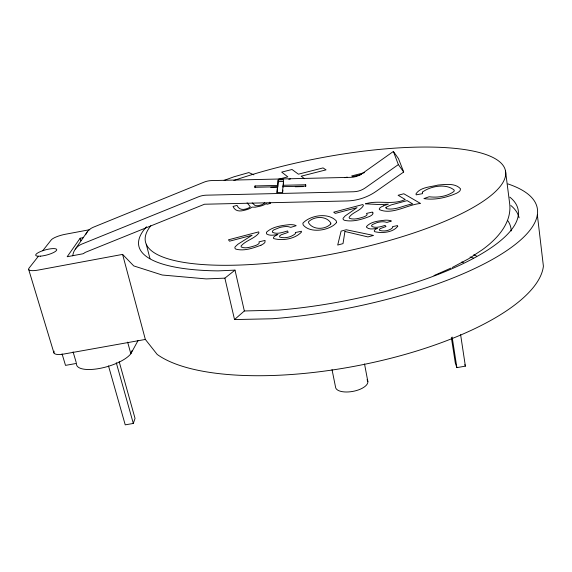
<?xml version="1.0" encoding="UTF-8"?>
<svg xmlns="http://www.w3.org/2000/svg" width="572" height="572" viewBox="0 0 572 572"><rect width="100%" height="100%" fill="white"/><g stroke="black" fill="none" stroke-linecap="round" stroke-linejoin="round"><path stroke-width="0.86" d="M264.393 202.545L264.378 203.139L262.87 204.261A6.178 1.559 -12.1 0 1 257.865 205.713L255.205 205.641L252.209 202.924M283.433 183.083L283.119 187.051L283.512 179.772L278.199 179.894L277.699 187.173L270.749 187.337M282.675 192.592L282.875 190.09M277.642 185.414L255.048 185.943L254.797 187.301L277.499 186.772L276.912 192.592L282.482 192.464L282.954 186.651L305.677 186.122L305.677 184.763L283.061 185.285M277.141 192.721L277.499 186.772M277.699 187.173L278.199 179.894M108.494 365.894L125.232 424.846L133.319 423.452L135.035 418.389L119.183 361.69M132.139 350.457L130.831 353.739A28.943 10.11 -16.1 0 1 99.113 368.532A28.943 10.11 -16.1 0 1 76.491 363.413L65.508 365.372L62.062 353.861M138.081 340.504L130.831 353.739L127.642 342.127M75.354 249.042L87.18 231.967M83.462 237.609L80.137 238.238L67.174 256.728L83.004 253.775M38.417 256.227L29.036 268.139A13.27 3.375 -15.3 0 0 38.252 270.07L122.594 254.397L133.755 265.916L162.212 275.018L206.242 278.914L224.875 278.142L235.006 270.127L244.344 310.968L234.527 319.562L224.875 278.142M42.757 250.7L51.244 239.925A12.134 2.867 -14.7 0 1 65.33 234.27L89.754 229.679M83.555 253.661A7.4 6.764 27 0 1 85.8 252.166L204.511 204.233L346.739 200.965A52.574 51.444 -23.2 0 0 376.29 191.241L403.689 172.015L398.434 158.523L393.379 151.458L362.126 173.609A19.77 19.284 -21.9 0 1 350.915 177.334L211.132 180.602A22.244 21.286 21.7 0 0 203.911 182.211L93.229 227.277A15.794 14.529 28 0 0 85.636 234.734M393.379 151.458L398.362 164.593L365.329 187.866A20.871 20.277 -19.2 0 1 353.482 191.77L205.934 195.188A23.466 22.329 20.3 0 0 198.32 196.868L81.71 244.13A16.652 15.215 27 0 0 72.758 255.82M452.202 267.517L468.804 258.68L482.26 249.792C496.996 239.146 512.369 222.787 509.595 203.039L505.476 170.656M434.005 275.554L450.829 268.154M260.932 245.231C253.103 248.112 244.28 251.337 235.929 249.156A14.786 4.261 -12.4 0 1 235.199 246.754L237.888 244.258L252.102 235.256L229.515 241.191L228.471 239.811L258.716 231.875L258.923 233.004C254.311 238.846 245.996 240.297 241.141 245.91L241.155 246.968C245.674 249.085 250.972 246.832 255.47 245.574A8.487 2.445 -12.4 0 0 259.23 243.028L259.002 241.842L265.065 240.433L264.95 242.313A12.963 3.732 -12.3 0 1 260.932 245.231M224.138 180.352L234.105 176.755L248.841 172.565L253.861 174.846M344.852 177.699L347.175 177.105M364.471 172.658L351.673 175.947L352.852 176.676L361.483 174.46M288.803 179.351L290.483 178.922M278.357 179.272L287.83 176.87L281.696 172.115L292.027 169.498L298.398 174.181L323.051 167.911L326.04 169.863L301.151 176.205L304.54 178.693M537.351 214.886L543.4 266.18A203.589 70.621 -10.8 0 1 376.748 361.654A203.589 70.621 -10.8 0 1 157.178 354.425L145.352 339.446L63.406 354.111A12.877 4.261 -16.5 0 1 54.154 351.179M451.365 337.566L455.305 362.998L456.871 367.617L465.379 366.144L460.61 334.649M235.006 270.127L218.204 270.885A190.905 50.736 -11.1 0 1 146.532 226.762M244.344 310.968L278.299 310.117A188.453 56.535 -11 0 0 464.528 262.948A188.453 56.535 -11 0 0 509.831 197.118M278.257 181.624L283.562 181.496M295.288 186.765L303.11 186.586M234.527 319.562L272.279 318.768A207.221 62.362 -11 0 0 494.129 258.458A207.221 62.362 -11 0 0 507.9 183.912M269.391 202.202L270.613 203.353L266.96 204.29L266.187 203.553L265.236 204.24A8.809 2.231 -12.1 0 1 259.767 206.299L255.119 207.193L252.023 207.121L250.872 207.936A8.616 2.188 -12.3 0 1 245.438 210.003C240.776 211.39 235.385 212.048 233.04 206.435L237.051 205.405C238.982 210.303 243.937 210.067 247.855 208.272A5.498 1.394 -12.3 0 0 250.279 206.685L247.083 202.824M398.362 164.593L403.689 172.015M464.829 364.614L465.379 366.144M28.714 269.584L53.947 352.96M73.087 351.887L76.248 362.591M116.273 362.719L133.319 423.452M80.137 238.238L80.845 240.762M122.594 254.397L145.352 339.446M146.26 244.201L149.986 258.63M332.025 369.598L335.535 387.037A16.402 7.136 -10.7 0 0 354.511 391.055A16.402 7.136 -10.7 0 0 367.038 379.729M364.528 363.942L367.832 381.46M452.137 337.03L456.871 367.617M255.048 185.943L255.119 187.702M305.677 184.763L305.713 186.522M233.869 180.48A183.49 48.327 -11.1 0 1 499.149 161.375A183.49 48.327 -11.1 0 1 327.348 255.005A183.49 48.327 -11.1 0 1 150.801 225.754M470.091 257.05A41.556 14.178 -8.8 0 1 473.437 258.051M473.773 254.769A41.606 14.057 -8.8 0 1 476.69 256.213M461.854 261.983A27.692 9.445 -8.8 0 1 463.392 262.612M510.896 205.541A187.881 57.872 -11 0 1 519.097 217.839M507.915 220.863A178.042 56.178 -10.9 0 1 511.182 230.959M372.915 212.884L372.901 213.735A12.748 3.582 -10.5 0 1 369.655 216.409C361.847 219.455 353.103 222.115 344.694 220.377A14.536 4.09 -10.5 0 1 343.121 218.247L345.109 215.973L357.021 207.672L335.271 213.392L333.705 212.176L362.841 204.526L363.442 205.534C360.288 211.061 352.538 212.076 349.084 217.381L349.456 218.325C354.197 220.048 359.423 218.232 364.035 216.817A8.344 2.345 -10.5 0 0 367.131 214.479L366.495 213.427L372.393 212.055L372.915 212.884M344.937 231.481L343.014 243.615L337.702 245.045L341.105 231.124L346.232 229.758L373.509 235.428L367.932 236.922L344.937 231.481M295.452 232.518L295.367 233.705C291.298 237.123 284.756 238.76 279.672 237.044L279.565 235.979L281.167 234.792L288.174 232.361L287.559 230.966C282.854 232.232 277.306 234.613 272.558 232.339L272.358 231.231L273.681 229.944L279.679 227.527A8.508 2.388 -11.8 0 1 288.467 226.705L290.798 227.356L296.196 225.704L295.002 225.182A14.157 3.975 -11.8 0 0 289.339 224.667C281.445 225.547 272.429 226.648 266.423 232.282L266.602 233.941C269.927 236.157 274.231 234.942 277.899 234.499L275.532 235.664A10.36 2.974 -11.8 0 0 273.731 238.574C282.575 241.048 294.973 238.953 301.444 232.118L301.415 231.26L295.452 232.518M422.372 192.156L422.522 193.651L416.187 194.852L415.994 193.844C420.47 186.98 430.709 187.044 437.995 185.056C445.252 184.499 455.198 182.797 460.51 188.817L460.095 190.583A19.305 5.22 -9.2 0 1 456.363 193.343C446.26 197.705 434.892 200.286 423.902 198.591L429.136 196.761C437.537 197.84 447.025 196.532 453.946 191.477L454.275 190.19C446.253 183.162 430.423 186.086 422.372 192.156M397.733 226.297C393.007 232.554 382.01 233.476 374.739 231.689A8.709 2.588 -10.1 0 1 375.568 229.3L377.37 228.335C373.909 228.7 369.326 230.023 366.538 227.27L366.488 226.548C370.906 221.493 378.671 220.978 384.985 220.191A11.933 3.482 -10.1 0 1 390.19 220.606L391.391 221.035L386.994 222.415L384.741 221.886A7.179 2.095 -10.1 0 0 377.084 222.587L372.365 224.596L371.528 225.668L372 226.576C376.204 228.335 380.952 226.655 385.056 225.397L385.971 226.548L380.359 228.564L379.25 229.544L379.629 230.416C383.876 231.667 389.561 230.802 392.735 227.62L392.499 226.648L397.49 225.597L397.733 226.297M385.95 207.35L386.179 208.587C395.123 210.725 403.996 205.141 412.691 203.932L407.128 200.629L390.983 204.962L385.95 207.35M336.622 222.444C330.301 230.509 310.124 233.912 303.153 224.867L302.874 223.18C310.303 215.251 327.956 212.283 336.15 220.735L336.622 222.444M330.823 223.931C325.432 229.644 312.955 230.316 308.565 222.794L308.501 221.807C314.028 216.187 326.14 215.544 330.723 222.865L330.823 223.931M383.326 205.913L381.574 206.749A11.89 3.303 -10 0 0 379.286 208.994L379.429 209.631C392.385 215.294 407.707 204.426 420.549 203.475L403.825 193.765L398.098 195.267L405.241 199.506C392.478 205.434 378.364 199.8 365.472 203.832L380.63 204.612L388.374 204.111L383.326 205.913M40.469 256.163A10.875 2.653 -15.1 0 0 56.735 249.921A10.875 2.653 -15.1 0 0 41.477 251.165A10.875 2.653 -15.1 0 0 40.469 256.163"/></g></svg>
